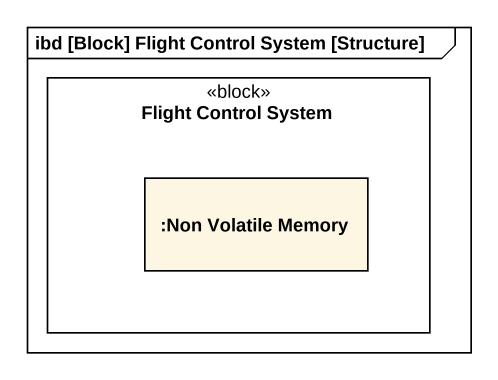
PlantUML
@startuml
mainframe ibd [Block] Flight Control System [Structure]
rectangle "Flight Control System" as Flight_Control_System <<block>> {
  rectangle ":Non Volatile Memory" as Non_Volatile_Memory
}
@enduml
